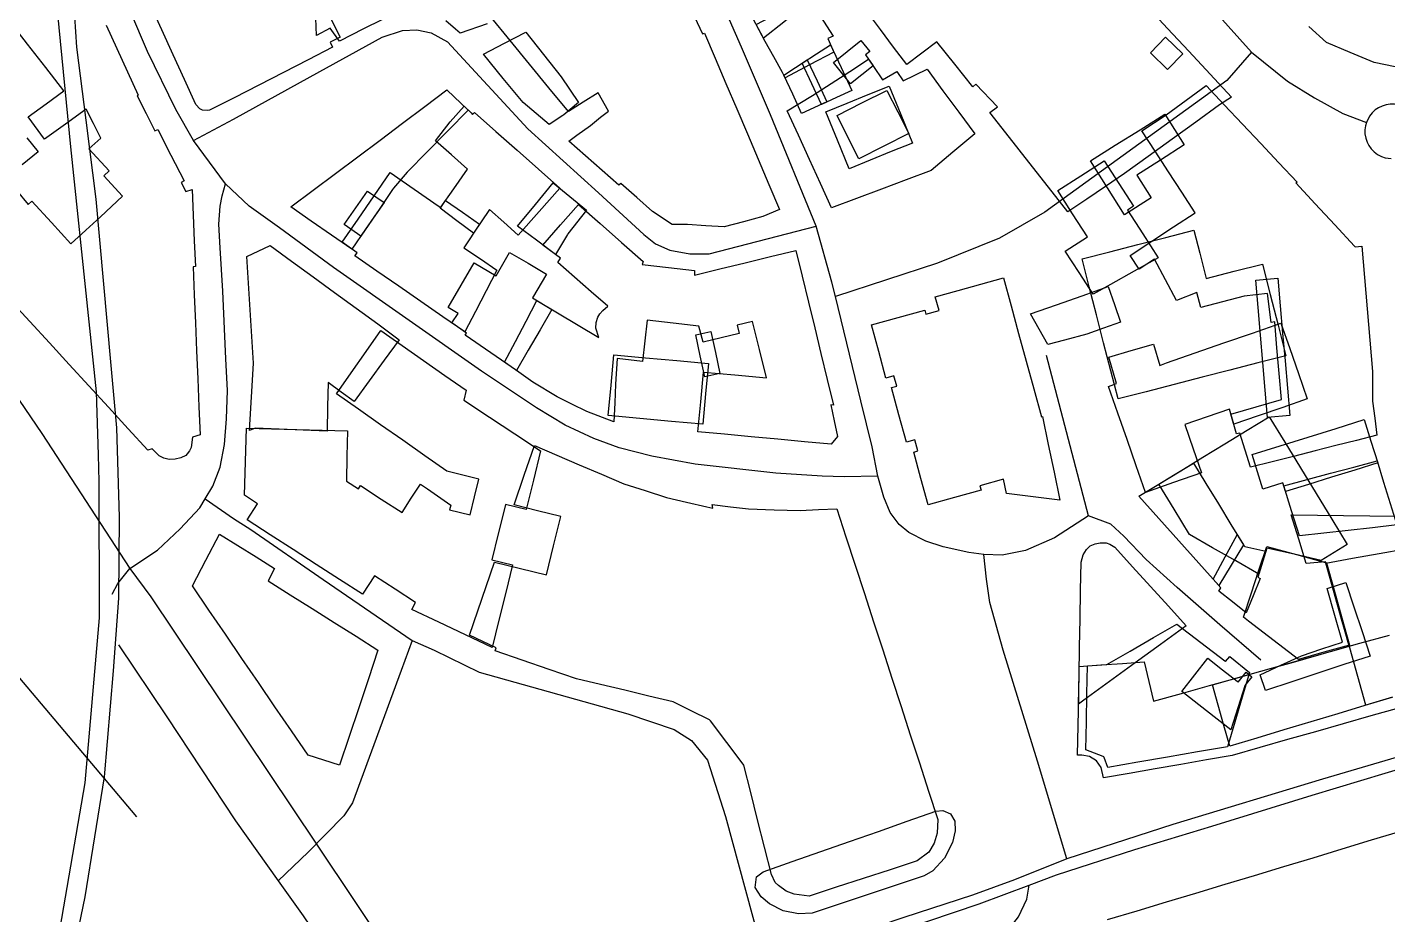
# Model space of a CAD drawing. Header units: metres. Extents: x 2534007 to 2539113, y 1151834 to 1154458.
# Drawn here: x 2537985.3 to 2538199.9, y 1152470.4 to 1152610.4 of the extents above; entities that cross this region are included whole.
import ezdxf

# ---------------------------------------------------------------- set-up
doc = ezdxf.new("R2010")
doc.units = ezdxf.units.M
for name, color, linetype in [('Buildings', 7, 'Continuous'), ('Rail', 7, 'Continuous'), ('Roads', 7, 'Continuous')]:
    doc.layers.add(name, color=color, linetype=linetype)

msp = doc.modelspace()

# ---------------------------------------------------------------- linework, layer by layer
at = {"layer": 'Buildings'}
for points in [[(2538111.046, 1152616.298), (2538107.835, 1152613.738), (2538104.625, 1152611.178), (2538101.414, 1152608.618), (2538100.212, 1152610.902), (2538099.009, 1152613.186), (2538102.161, 1152615.482), (2538105.312, 1152617.777), (2538108.464, 1152620.073), (2538111.046, 1152616.298)], [(2538108.678, 1152604.409), (2538104.814, 1152602.378), (2538104.411, 1152603.239), (2538103.052, 1152605.664), (2538101.693, 1152608.088), (2538100.263, 1152610.801), (2538104.342, 1152612.949), (2538108.421, 1152615.096), (2538110.409, 1152612.025), (2538112.396, 1152608.953), (2538111.538, 1152608.564), (2538112.525, 1152606.438), (2538108.678, 1152604.409)], [(2538069.774, 1152596.433), (2538067.596, 1152595.04), (2538065.56, 1152596.754), (2538063.523, 1152598.468), (2538060.383, 1152602.295), (2538057.243, 1152606.121), (2538060.594, 1152607.86), (2538063.945, 1152609.598), (2538066.721, 1152606.061), (2538069.496, 1152602.525), (2538072.218, 1152598.514), (2538069.928, 1152596.546), (2538069.774, 1152596.433)], [(2538118.71, 1152604.246), (2538115.149, 1152601.421), (2538112.454, 1152604.818), (2538114.62, 1152606.537), (2538116.786, 1152608.256), (2538118.175, 1152606.505), (2538117.523, 1152605.99), (2538118.71, 1152604.246)], [(2538167.524, 1152606.138), (2538165.156, 1152603.685), (2538162.428, 1152606.318), (2538164.795, 1152608.771), (2538167.524, 1152606.138)], [(2538115.329, 1152600.398), (2538112.943, 1152599.291), (2538110.558, 1152598.183), (2538109.044, 1152601.444), (2538107.53, 1152604.705), (2538109.762, 1152606.145), (2538111.993, 1152607.585), (2538113.661, 1152603.991), (2538115.329, 1152600.398)], [(2538111.396, 1152598.571), (2538107.434, 1152596.733), (2538106.021, 1152599.777), (2538104.608, 1152602.82), (2538108.314, 1152605.211), (2538109.855, 1152601.891), (2538111.396, 1152598.571)], [(2538119.994, 1152602.368), (2538120.208, 1152602.045), (2538122.444, 1152603.373), (2538123.426, 1152601.909), (2538127.204, 1152603.766), (2538129.709, 1152600.354), (2538132.215, 1152596.941), (2538134.72, 1152593.529), (2538131.296, 1152590.656), (2538127.873, 1152587.783), (2538123.941, 1152586.302), (2538120.009, 1152584.821), (2538116.077, 1152583.34), (2538112.145, 1152581.859), (2538110.401, 1152585.692), (2538108.658, 1152589.525), (2538106.914, 1152593.358), (2538105.17, 1152597.191), (2538109.144, 1152599.611), (2538112.082, 1152601.491), (2538115.02, 1152603.371), (2538117.983, 1152605.318), (2538119.994, 1152602.368)], [(2538042.914, 1152584.769), (2538040.779, 1152581.634), (2538038.645, 1152578.5), (2538036.51, 1152575.365), (2538033.303, 1152577.581), (2538030.096, 1152579.798), (2538026.889, 1152582.014), (2538030.404, 1152584.653), (2538033.919, 1152587.291), (2538037.434, 1152589.93), (2538040.95, 1152592.568), (2538044.465, 1152595.207), (2538047.98, 1152597.845), (2538051.495, 1152600.484), (2538054.823, 1152597.304), (2538051.616, 1152594.031), (2538048.41, 1152590.757), (2538045.203, 1152587.484), (2538043.061, 1152584.969), (2538042.914, 1152584.769)], [(2538124.898, 1152592.086), (2538121.571, 1152590.735), (2538118.245, 1152589.385), (2538114.918, 1152588.034), (2538113.091, 1152592.534), (2538111.263, 1152597.034), (2538114.59, 1152598.385), (2538117.916, 1152599.737), (2538121.243, 1152601.088), (2538123.071, 1152596.587), (2538124.898, 1152592.086)], [(2538124.316, 1152593.59), (2538120.387, 1152591.605), (2538116.458, 1152589.62), (2538114.737, 1152593.027), (2538113.016, 1152596.433), (2538116.946, 1152598.418), (2538120.875, 1152600.403), (2538122.596, 1152596.997), (2538124.316, 1152593.59)], [(2538194.598, 1152575.851), (2538194.714, 1152575.72), (2538195.759, 1152575.846), (2538196.181, 1152570.904), (2538196.603, 1152565.962), (2538197.024, 1152561.02), (2538197.446, 1152556.078), (2538197.453, 1152551.395), (2538197.807, 1152548.718), (2538198.16, 1152546.041), (2538194.915, 1152545.206), (2538191.671, 1152544.37), (2538188.426, 1152543.535), (2538185.024, 1152542.675), (2538181.622, 1152541.815), (2538178.22, 1152540.955), (2538177.379, 1152543.66), (2538176.538, 1152546.366), (2538176.029, 1152546.221), (2538175.131, 1152549.349), (2538179.108, 1152550.49), (2538183.085, 1152551.63), (2538182.735, 1152555.725), (2538182.385, 1152559.82), (2538182.035, 1152563.915), (2538181.479, 1152563.769), (2538180.915, 1152568.371), (2538177.22, 1152567.923), (2538173.796, 1152567.043), (2538170.373, 1152566.163), (2538169.766, 1152568.518), (2538166.526, 1152567.259), (2538164.802, 1152570.533), (2538163.078, 1152573.806), (2538160.646, 1152572.221), (2538159.234, 1152574.381), (2538162.662, 1152576.623), (2538166.091, 1152578.864), (2538169.519, 1152581.106), (2538167.406, 1152584.337), (2538165.294, 1152587.568), (2538163.181, 1152590.8), (2538161.068, 1152594.031), (2538164.903, 1152596.539), (2538168.059, 1152598.85), (2538171.215, 1152601.161), (2538174.088, 1152598.118), (2538176.96, 1152595.074), (2538179.833, 1152592.031), (2538182.705, 1152588.987), (2538185.578, 1152585.944), (2538185.364, 1152585.843), (2538188.442, 1152582.512), (2538191.52, 1152579.182), (2538194.598, 1152575.851)], [(2538055.298, 1152596.863), (2538055.545, 1152596.613), (2538055.849, 1152596.925), (2538059.212, 1152593.94), (2538062.575, 1152590.955), (2538065.938, 1152587.969), (2538069.301, 1152584.984), (2538066.022, 1152581.288), (2538062.743, 1152577.591), (2538060.464, 1152579.615), (2538058.185, 1152581.639), (2538055.678, 1152577.855), (2538053.055, 1152579.832), (2538050.431, 1152581.808), (2538052.589, 1152584.891), (2538054.746, 1152587.974), (2538052.228, 1152590.214), (2538049.71, 1152592.453), (2538052.003, 1152595.448), (2538054.188, 1152597.911), (2538055.298, 1152596.863)], [(2538162.559, 1152583.454), (2538158.343, 1152580.789), (2538156.557, 1152583.615), (2538154.772, 1152586.442), (2538152.986, 1152589.268), (2538156.89, 1152591.735), (2538160.794, 1152594.201), (2538164.698, 1152596.668), (2538166.24, 1152594.227), (2538167.781, 1152591.786), (2538164.034, 1152589.418), (2538160.286, 1152587.05), (2538162.559, 1152583.454)], [(2538156.13, 1152569.798), (2538153.391, 1152568.266), (2538151.203, 1152571.666), (2538149.014, 1152575.066), (2538152.499, 1152577.31), (2538150.157, 1152580.95), (2538147.814, 1152584.589), (2538151.472, 1152586.944), (2538155.129, 1152589.299), (2538157.441, 1152585.708), (2538159.753, 1152582.116), (2538158.828, 1152581.521), (2538161.245, 1152577.767), (2538163.661, 1152574.013), (2538159.895, 1152571.906), (2538156.13, 1152569.798)], [(2538050.115, 1152582.205), (2538050.515, 1152581.928), (2538051.283, 1152583.025), (2538053.965, 1152581.171), (2538056.648, 1152579.318), (2538054.178, 1152575.591), (2538056.759, 1152573.808), (2538059.339, 1152572.025), (2538057.671, 1152568.785), (2538056.002, 1152565.546), (2538054.334, 1152562.306), (2538050.865, 1152564.703), (2538047.396, 1152567.1), (2538043.927, 1152569.497), (2538040.458, 1152571.894), (2538036.989, 1152574.291), (2538037.333, 1152574.796), (2538034.954, 1152576.441), (2538037.486, 1152580.105), (2538040.018, 1152583.769), (2538042.55, 1152587.433), (2538046.333, 1152584.819), (2538050.115, 1152582.205)], [(2538041.566, 1152582.734), (2538039.733, 1152580.082), (2538037.9, 1152577.43), (2538035.301, 1152579.226), (2538037.134, 1152581.878), (2538038.968, 1152584.53), (2538041.566, 1152582.734)], [(2538070.506, 1152577.683), (2538068.599, 1152574.538), (2538065.611, 1152576.755), (2538062.623, 1152578.971), (2538065.434, 1152582.398), (2538068.245, 1152585.824), (2538070.875, 1152583.667), (2538073.505, 1152581.509), (2538070.571, 1152577.789), (2538070.506, 1152577.683)], [(2538090.55, 1152571.826), (2538090.529, 1152571.254), (2538094.523, 1152572.231), (2538098.517, 1152573.207), (2538102.51, 1152574.184), (2538106.504, 1152575.16), (2538107.498, 1152571.09), (2538108.492, 1152567.02), (2538109.487, 1152562.95), (2538110.481, 1152558.88), (2538111.475, 1152554.81), (2538112.469, 1152550.74), (2538112.043, 1152550.784), (2538112.577, 1152548.293), (2538113.11, 1152545.801), (2538112.071, 1152544.583), (2538107.87, 1152544.976), (2538103.669, 1152545.37), (2538099.467, 1152545.763), (2538095.266, 1152546.157), (2538091.065, 1152546.55), (2538091.507, 1152551.268), (2538091.949, 1152555.986), (2538096.912, 1152555.521), (2538101.875, 1152555.055), (2538100.787, 1152559.509), (2538099.698, 1152563.963), (2538097.238, 1152563.36), (2538097.555, 1152562.065), (2538094.718, 1152561.372), (2538091.88, 1152560.678), (2538091.226, 1152563.199), (2538087.145, 1152563.675), (2538083.064, 1152564.151), (2538082.707, 1152560.906), (2538082.35, 1152557.661), (2538078.329, 1152558.104), (2538078.099, 1152554.069), (2538077.954, 1152551.103), (2538077.808, 1152548.136), (2538073.553, 1152549.755), (2538071.212, 1152550.91), (2538068.87, 1152552.066), (2538065.061, 1152554.369), (2538062.826, 1152555.945), (2538060.591, 1152557.521), (2538062.281, 1152560.772), (2538063.971, 1152564.022), (2538065.661, 1152567.273), (2538068.917, 1152565.318), (2538072.172, 1152563.364), (2538075.428, 1152561.409), (2538074.963, 1152562.92), (2538075.016, 1152563.81), (2538075.265, 1152564.648), (2538075.585, 1152565.163), (2538076.091, 1152565.67), (2538076.886, 1152566.346), (2538074.259, 1152568.655), (2538071.631, 1152570.965), (2538069.004, 1152573.274), (2538069.406, 1152573.939), (2538066.615, 1152576.009), (2538069.423, 1152579.204), (2538072.23, 1152582.398), (2538075.631, 1152579.405), (2538079.032, 1152576.412), (2538082.433, 1152573.419), (2538082.289, 1152572.96), (2538086.42, 1152572.47), (2538090.551, 1152571.98), (2538090.55, 1152571.826)], [(2538171.134, 1152571.146), (2538171.234, 1152570.739), (2538175.663, 1152571.877), (2538180.091, 1152573.016), (2538181.331, 1152568.194), (2538182.571, 1152563.373), (2538183.811, 1152558.551), (2538179.398, 1152557.416), (2538174.985, 1152556.281), (2538170.572, 1152555.146), (2538166.159, 1152554.011), (2538161.746, 1152552.876), (2538157.333, 1152551.741), (2538156.198, 1152556.155), (2538155.062, 1152560.57), (2538153.927, 1152564.984), (2538152.791, 1152569.399), (2538151.656, 1152573.813), (2538156.061, 1152574.946), (2538160.467, 1152576.079), (2538164.873, 1152577.212), (2538169.278, 1152578.345), (2538170.206, 1152574.746), (2538171.134, 1152571.146)], [(2538043.968, 1152561.081), (2538041.596, 1152557.832), (2538039.223, 1152554.583), (2538036.851, 1152551.334), (2538034.809, 1152552.825), (2538032.766, 1152554.316), (2538032.678, 1152550.485), (2538032.589, 1152546.654), (2538028.816, 1152546.808), (2538025.043, 1152546.962), (2538021.27, 1152547.116), (2538020.378, 1152546.758), (2538020.576, 1152550.293), (2538020.775, 1152553.828), (2538020.973, 1152557.363), (2538020.716, 1152561.57), (2538020.459, 1152565.777), (2538020.202, 1152569.984), (2538019.945, 1152574.191), (2538023.589, 1152575.961), (2538026.986, 1152573.481), (2538030.382, 1152571.001), (2538033.779, 1152568.521), (2538037.175, 1152566.041), (2538040.572, 1152563.561), (2538043.968, 1152561.081)], [(2538067.19, 1152571.44), (2538065.006, 1152567.666), (2538068.028, 1152565.853), (2538066.172, 1152562.647), (2538064.317, 1152559.44), (2538062.461, 1152556.234), (2538058.405, 1152559.02), (2538054.349, 1152561.805), (2538054.58, 1152562.136), (2538052.258, 1152563.739), (2538053.284, 1152565.238), (2538051.695, 1152566.158), (2538053.735, 1152569.684), (2538055.775, 1152573.21), (2538059.243, 1152571.128), (2538061.371, 1152574.808), (2538064.281, 1152573.124), (2538067.19, 1152571.44)], [(2538139.255, 1152570.813), (2538140.456, 1152566.438), (2538141.657, 1152562.063), (2538142.858, 1152557.689), (2538144.059, 1152553.314), (2538145.26, 1152548.939), (2538145.39, 1152548.975), (2538146.315, 1152544.575), (2538147.241, 1152540.175), (2538148.166, 1152535.775), (2538143.941, 1152536.298), (2538139.716, 1152536.821), (2538139.248, 1152539.07), (2538135.528, 1152538.05), (2538135.724, 1152537.339), (2538131.557, 1152536.195), (2538127.391, 1152535.051), (2538126.252, 1152539.202), (2538125.113, 1152543.353), (2538125.765, 1152543.531), (2538125.281, 1152545.291), (2538123.943, 1152544.924), (2538122.764, 1152549.221), (2538121.585, 1152553.518), (2538122.433, 1152553.75), (2538121.988, 1152555.369), (2538120.734, 1152555.026), (2538119.579, 1152559.234), (2538118.424, 1152563.441), (2538122.632, 1152564.596), (2538126.839, 1152565.751), (2538127.011, 1152565.123), (2538129.105, 1152565.698), (2538128.51, 1152567.864), (2538132.092, 1152568.847), (2538135.673, 1152569.83), (2538139.255, 1152570.813)], [(2538148.888, 1152561.024), (2538146.238, 1152560.301), (2538144.891, 1152562.728), (2538143.543, 1152565.155), (2538147.619, 1152566.587), (2538151.695, 1152568.018), (2538155.771, 1152569.45), (2538156.754, 1152566.655), (2538157.736, 1152563.859), (2538155.061, 1152562.919), (2538152.385, 1152561.979), (2538148.888, 1152561.024)], [(2538184.401, 1152549.11), (2538180.914, 1152548.813), (2538180.544, 1152553.144), (2538180.174, 1152557.476), (2538179.805, 1152561.807), (2538179.435, 1152566.139), (2538179.065, 1152570.47), (2538182.553, 1152570.768), (2538182.923, 1152566.436), (2538183.292, 1152562.105), (2538183.662, 1152557.773), (2538184.031, 1152553.442), (2538184.401, 1152549.11)], [(2538183.019, 1152563.696), (2538184.401, 1152559.712), (2538185.782, 1152555.729), (2538187.164, 1152551.745), (2538183.308, 1152550.408), (2538179.451, 1152549.071), (2538175.595, 1152547.734), (2538174.906, 1152550.133), (2538171.377, 1152548.909), (2538167.848, 1152547.684), (2538169.176, 1152543.886), (2538170.504, 1152540.088), (2538166.088, 1152538.544), (2538161.671, 1152536.999), (2538160.213, 1152541.169), (2538158.755, 1152545.339), (2538157.296, 1152549.509), (2538155.838, 1152553.679), (2538157.1, 1152554.199), (2538155.895, 1152558.344), (2538159.42, 1152559.369), (2538162.944, 1152560.394), (2538163.928, 1152557.009), (2538164.98, 1152557.441), (2538169.49, 1152559.005), (2538174, 1152560.568), (2538178.509, 1152562.132), (2538183.019, 1152563.696)], [(2538066.261, 1152543.553), (2538065.127, 1152538.919), (2538063.993, 1152534.284), (2538060.713, 1152535.088), (2538060.595, 1152534.61), (2538059.584, 1152530.483), (2538058.573, 1152526.356), (2538061.829, 1152525.559), (2538060.764, 1152521.211), (2538059.7, 1152516.862), (2538058.635, 1152512.514), (2538054.416, 1152514.523), (2538050.197, 1152516.531), (2538045.978, 1152518.54), (2538046.556, 1152519.653), (2538043.305, 1152521.756), (2538040.054, 1152523.858), (2538038.156, 1152520.924), (2538034.521, 1152523.275), (2538030.886, 1152525.626), (2538027.251, 1152527.976), (2538023.616, 1152530.327), (2538019.981, 1152532.678), (2538021.616, 1152535.205), (2538019.555, 1152536.539), (2538019.655, 1152540.078), (2538019.754, 1152543.616), (2538019.854, 1152547.155), (2538023.84, 1152547.043), (2538027.827, 1152546.931), (2538031.813, 1152546.818), (2538035.799, 1152546.706), (2538035.725, 1152542.739), (2538035.651, 1152538.771), (2538037.524, 1152537.561), (2538037.855, 1152538.074), (2538041.137, 1152535.952), (2538044.418, 1152533.83), (2538045.866, 1152536.068), (2538047.313, 1152538.305), (2538048.449, 1152537.571), (2538052.081, 1152534.99), (2538051.906, 1152534.263), (2538055.145, 1152533.469), (2538055.835, 1152536.285), (2538056.525, 1152539.1), (2538054.012, 1152539.716), (2538051.499, 1152540.331), (2538048.011, 1152542.775), (2538044.524, 1152545.218), (2538041.036, 1152547.662), (2538037.549, 1152550.105), (2538034.061, 1152552.549), (2538036.394, 1152555.879), (2538038.726, 1152559.21), (2538041.059, 1152562.54), (2538044.429, 1152560.18), (2538047.799, 1152557.82), (2538051.168, 1152555.459), (2538054.538, 1152553.099), (2538054.14, 1152551.529), (2538058.18, 1152548.87), (2538062.221, 1152546.212), (2538066.261, 1152543.553)], [(2538094.553, 1152555.766), (2538092.155, 1152555.248), (2538091.44, 1152558.55), (2538090.725, 1152561.851), (2538093.121, 1152562.37), (2538093.837, 1152559.068), (2538094.553, 1152555.766)], [(2538092.726, 1152557.343), (2538092.292, 1152552.548), (2538091.858, 1152547.753), (2538086.886, 1152548.203), (2538081.915, 1152548.653), (2538076.943, 1152549.103), (2538077.377, 1152553.898), (2538077.81, 1152558.693), (2538082.782, 1152558.243), (2538087.754, 1152557.793), (2538092.726, 1152557.343)], [(2538193.486, 1152528.77), (2538189.381, 1152526.261), (2538185.087, 1152527.238), (2538180.793, 1152528.214), (2538179.543, 1152524.101), (2538175.892, 1152526.19), (2538172.242, 1152528.279), (2538168.591, 1152530.368), (2538166.168, 1152534.333), (2538163.745, 1152538.298), (2538167.228, 1152540.426), (2538170.711, 1152542.555), (2538174.195, 1152544.683), (2538177.678, 1152546.812), (2538181.161, 1152548.94), (2538183.626, 1152544.906), (2538186.091, 1152540.872), (2538188.556, 1152536.838), (2538191.021, 1152532.804), (2538193.486, 1152528.77)], [(2538198.278, 1152541.639), (2538194.649, 1152540.509), (2538191.02, 1152539.38), (2538187.39, 1152538.25), (2538183.761, 1152537.12), (2538183.333, 1152538.495), (2538180.163, 1152537.508), (2538179.313, 1152540.239), (2538178.463, 1152542.97), (2538182.885, 1152544.346), (2538187.307, 1152545.723), (2538191.728, 1152547.099), (2538196.15, 1152548.475), (2538197.214, 1152545.057), (2538198.278, 1152541.639)], [(2538092.469, 1152534.729), (2538093.4, 1152534.504), (2538093.325, 1152535.109), (2538096.188, 1152534.749), (2538099.051, 1152534.389), (2538103.12, 1152534.259), (2538107.188, 1152534.129), (2538110.083, 1152534.277), (2538112.978, 1152534.424), (2538114.426, 1152529.969), (2538115.875, 1152525.514), (2538117.323, 1152521.059), (2538118.772, 1152516.604), (2538120.22, 1152512.149), (2538121.669, 1152507.694), (2538123.117, 1152503.239), (2538124.566, 1152498.784), (2538126.014, 1152494.329), (2538127.463, 1152489.874), (2538128.911, 1152485.419), (2538128.825, 1152483.276), (2538128.335, 1152481.656), (2538127.488, 1152480.25), (2538125.675, 1152478.885), (2538121.409, 1152477.498), (2538117.143, 1152476.11), (2538112.877, 1152474.723), (2538108.611, 1152473.335), (2538106.249, 1152473.636), (2538104.964, 1152474.099), (2538103.795, 1152474.985), (2538103.281, 1152475.485), (2538102.664, 1152476.739), (2538101.573, 1152481.046), (2538100.483, 1152485.352), (2538099.392, 1152489.659), (2538098.301, 1152493.965), (2538098.213, 1152494.126), (2538095.626, 1152497.545), (2538093.039, 1152500.964), (2538092.881, 1152501.118), (2538090.023, 1152502.548), (2538087.164, 1152503.978), (2538083.351, 1152504.883), (2538079.538, 1152505.788), (2538075.724, 1152506.693), (2538071.911, 1152507.598), (2538067.634, 1152509.07), (2538063.357, 1152510.542), (2538059.08, 1152512.014), (2538059.253, 1152512.499), (2538055.031, 1152514.506), (2538056.345, 1152518.337), (2538057.659, 1152522.169), (2538058.973, 1152526), (2538063.08, 1152524.995), (2538067.186, 1152523.99), (2538068.318, 1152528.597), (2538069.45, 1152533.205), (2538065.759, 1152534.109), (2538062.068, 1152535.013), (2538063.682, 1152539.714), (2538065.296, 1152544.415), (2538068.818, 1152542.893), (2538072.34, 1152541.372), (2538075.862, 1152539.85), (2538079.384, 1152538.328), (2538082.745, 1152537.275), (2538086.105, 1152536.221), (2538089.287, 1152535.475), (2538092.469, 1152534.729)], [(2538177.094, 1152528.731), (2538175.149, 1152525.53), (2538173.204, 1152522.328), (2538170.061, 1152525.844), (2538166.917, 1152529.361), (2538163.774, 1152532.877), (2538160.63, 1152536.393), (2538163.49, 1152538.14), (2538166.349, 1152539.888), (2538169.209, 1152541.635), (2538171.18, 1152538.409), (2538173.152, 1152535.183), (2538175.123, 1152531.957), (2538177.094, 1152528.731)], [(2538193.625, 1152530.998), (2538189.782, 1152530.564), (2538185.938, 1152530.129), (2538184.708, 1152534.08), (2538183.478, 1152538.031), (2538187.151, 1152539.019), (2538190.825, 1152540.007), (2538194.498, 1152540.995), (2538198.171, 1152541.983), (2538199.22, 1152538.612), (2538200.27, 1152535.24), (2538201.319, 1152531.869), (2538197.472, 1152531.434), (2538193.625, 1152530.998)], [(2538040.613, 1152512.113), (2538039.098, 1152507.58), (2538037.584, 1152503.047), (2538036.069, 1152498.514), (2538034.554, 1152493.981), (2538032.07, 1152494.773), (2538029.585, 1152495.565), (2538026.979, 1152499.378), (2538024.373, 1152503.19), (2538021.767, 1152507.003), (2538019.162, 1152510.816), (2538016.556, 1152514.629), (2538013.95, 1152518.441), (2538011.344, 1152522.254), (2538013.479, 1152526.337), (2538015.613, 1152530.419), (2538018.512, 1152528.615), (2538021.41, 1152526.812), (2538024.309, 1152525.008), (2538023.298, 1152523.054), (2538026.761, 1152520.866), (2538030.224, 1152518.678), (2538033.687, 1152516.489), (2538037.15, 1152514.301), (2538040.613, 1152512.113)], [(2538151.948, 1152504.233), (2538151.105, 1152503.621), (2538151.186, 1152508.1), (2538151.266, 1152512.579), (2538151.347, 1152517.058), (2538151.427, 1152521.537), (2538151.508, 1152526.016), (2538151.806, 1152527.14), (2538152.365, 1152528.015), (2538152.95, 1152528.585), (2538153.746, 1152528.895), (2538154.518, 1152529.048), (2538155.45, 1152529.033), (2538156.044, 1152528.86), (2538156.809, 1152528.355), (2538159.628, 1152525.259), (2538162.447, 1152522.162), (2538165.265, 1152519.066), (2538168.084, 1152515.969), (2538164.05, 1152513.035), (2538160.016, 1152510.101), (2538155.982, 1152507.167), (2538151.948, 1152504.233)], [(2538179.739, 1152523.411), (2538178.629, 1152520.705), (2538177.519, 1152517.999), (2538175.372, 1152519.723), (2538173.224, 1152521.446), (2538173.561, 1152521.928), (2538172.315, 1152523.321), (2538174.222, 1152526.815), (2538176.129, 1152530.309), (2538177.174, 1152528.601), (2538177.253, 1152528.521), (2538177.321, 1152528.491), (2538180.648, 1152527.735), (2538179.393, 1152523.609), (2538179.739, 1152523.411)], [(2538193.809, 1152512.922), (2538189.794, 1152511.785), (2538185.779, 1152510.647), (2538184.204, 1152511.854), (2538181.054, 1152514.269), (2538177.904, 1152516.684), (2538177.103, 1152517.298), (2538178.325, 1152521.025), (2538179.548, 1152524.752), (2538180.77, 1152528.479), (2538185.478, 1152527.182), (2538190.186, 1152525.886), (2538191.394, 1152521.565), (2538192.601, 1152517.243), (2538193.809, 1152512.922)], [(2538197.089, 1152511.198), (2538192.965, 1152509.834), (2538188.842, 1152508.471), (2538184.718, 1152507.107), (2538180.594, 1152505.743), (2538179.768, 1152508.244), (2538183.008, 1152509.741), (2538186.248, 1152511.239), (2538189.485, 1152512.31), (2538192.721, 1152513.38), (2538191.518, 1152517.607), (2538190.314, 1152521.834), (2538193.25, 1152522.805), (2538194.53, 1152518.936), (2538195.809, 1152515.067), (2538197.089, 1152511.198)], [(2538174.146, 1152510.431), (2538174.263, 1152510.336), (2538174.981, 1152511.098), (2538178.036, 1152508.574), (2538176.881, 1152504.682), (2538175.725, 1152500.79), (2538174.57, 1152496.898), (2538169.857, 1152496.081), (2538165.143, 1152495.264), (2538160.43, 1152494.447), (2538155.716, 1152493.63), (2538155.144, 1152495.215), (2538155.071, 1152495.32), (2538154.998, 1152495.363), (2538152.256, 1152496.384), (2538152.335, 1152500.806), (2538152.415, 1152505.227), (2538152.494, 1152509.649), (2538155.584, 1152509.869), (2538159.255, 1152511.982), (2538162.925, 1152514.096), (2538166.596, 1152516.209), (2538170.371, 1152513.32), (2538174.146, 1152510.431)], [(2538176.093, 1152507.214), (2538176.29, 1152507.059), (2538177.539, 1152508.648), (2538178.44, 1152507.939), (2538177.346, 1152506.546), (2538177.305, 1152506.471), (2538176.217, 1152503.003), (2538175.129, 1152499.534), (2538171.257, 1152502.577), (2538167.385, 1152505.619), (2538169.435, 1152508.227), (2538171.485, 1152510.835), (2538173.789, 1152509.025), (2538176.093, 1152507.214)], [(2538100.1, 1152474.684), (2538100.331, 1152476.35), (2538101.381, 1152477.186), (2538105.92, 1152478.776), (2538110.459, 1152480.366), (2538114.998, 1152481.956), (2538119.537, 1152483.545), (2538124.076, 1152485.135), (2538128.615, 1152486.725), (2538129.724, 1152486.848), (2538130.89, 1152486.316), (2538131.591, 1152485.129), (2538131.651, 1152483.643), (2538131.245, 1152481.798), (2538129.964, 1152479.296), (2538128.099, 1152477.328), (2538126.758, 1152476.55), (2538122.341, 1152475.08), (2538117.923, 1152473.609), (2538113.506, 1152472.139), (2538109.088, 1152470.668), (2538106.929, 1152470.543), (2538104.538, 1152471.011), (2538102.378, 1152472.134), (2538101.035, 1152473.2), (2538100.1, 1152474.684)]]:
    msp.add_lwpolyline(points, close=True, dxfattribs=at)
for points in [[(2538032.436, 1152613.163), (2538034.668, 1152608.803), (2538033.059, 1152607.979), (2538033.463, 1152607.196), (2538029.582, 1152605.21), (2538025.701, 1152603.223), (2538021.821, 1152601.237), (2538017.94, 1152599.25), (2538014.059, 1152597.264), (2538013.663, 1152597.209), (2538012.958, 1152597.259), (2538012.516, 1152597.488), (2538011.876, 1152598.183), (2538010.095, 1152602.099), (2538008.314, 1152606.015), (2538006.533, 1152609.931), (2538004.751, 1152613.846)], [(2538041.199, 1152611.509), (2538038.33, 1152610.115), (2538034.553, 1152608.181), (2538033.099, 1152610.189), (2538030.939, 1152609.074), (2538030.739, 1152613.129)], [(2538089.695, 1152613.799), (2538091.818, 1152609.304), (2538092.131, 1152609.441), (2538093.816, 1152605.462), (2538095.5, 1152601.483), (2538097.185, 1152597.504), (2538098.869, 1152593.525), (2538100.554, 1152589.546), (2538102.238, 1152585.567), (2538103.923, 1152581.588), (2538101.315, 1152580.485), (2538098.257, 1152579.679), (2538095.198, 1152578.873), (2538092.307, 1152579.054), (2538089.415, 1152579.234), (2538087.006, 1152579.23), (2538083.894, 1152581.3), (2538083.925, 1152581.32), (2538081.432, 1152583.512), (2538078.939, 1152585.704), (2538078.574, 1152585.426), (2538075.953, 1152587.741), (2538073.331, 1152590.056), (2538070.71, 1152592.371), (2538071.96, 1152593.318), (2538074.14, 1152594.856), (2538075.711, 1152596.164), (2538076.961, 1152597.111), (2538075.316, 1152600.025), (2538072.978, 1152598.543), (2538070.639, 1152597.061), (2538067.572, 1152600.803), (2538064.505, 1152604.545), (2538061.437, 1152608.287), (2538058.37, 1152612.029)], [(2538161.77, 1152613.777), (2538165.128, 1152610.169), (2538168.487, 1152606.56), (2538171.845, 1152602.952), (2538175.204, 1152599.344), (2538173.325, 1152598.094), (2538169.582, 1152595.392), (2538165.84, 1152592.689), (2538162.097, 1152589.987), (2538158.354, 1152587.284), (2538155.378, 1152585.263), (2538152.401, 1152583.242), (2538149.425, 1152581.221), (2538146.349, 1152585.142), (2538143.273, 1152589.063), (2538140.197, 1152592.983), (2538137.121, 1152596.904), (2538138.313, 1152597.829), (2538134.928, 1152601.395), (2538134.43, 1152600.963), (2538131.594, 1152604.511), (2538128.758, 1152608.059), (2538126.379, 1152606.271), (2538123.999, 1152604.483), (2538121.931, 1152607.235), (2538119.862, 1152609.986), (2538117.794, 1152612.738)], [(2537983.732, 1152584.504), (2537985.461, 1152582.384), (2537986.05, 1152582.924), (2537989.123, 1152579.574), (2537992.196, 1152576.223), (2537994.519, 1152578.353), (2537996.841, 1152580.483), (2538000.315, 1152583.728), (2537997.38, 1152586.928), (2537998.216, 1152587.695), (2537995.034, 1152591.165), (2537996.894, 1152592.871), (2537995.74, 1152595.161), (2537994.585, 1152597.451), (2537991.308, 1152595.075), (2537988.031, 1152592.699), (2537985.458, 1152596.249), (2537988.272, 1152598.29), (2537991.085, 1152600.33), (2537988.225, 1152604.013), (2537985.366, 1152607.696), (2537982.506, 1152611.379)], [(2537997.738, 1152610.685), (2537999.421, 1152607.003), (2538001.105, 1152603.32), (2538002.789, 1152599.638), (2538002.659, 1152599.519), (2538004.054, 1152596.777), (2538005.448, 1152594.035), (2538005.885, 1152594.256), (2538007.956, 1152590.184), (2538010.026, 1152586.111), (2538009.588, 1152585.888), (2538010.315, 1152584.458), (2538011.311, 1152584.779), (2538011.48, 1152580.719), (2538011.65, 1152576.659), (2538011.819, 1152572.599), (2538011.448, 1152572.59), (2538011.633, 1152568.169), (2538011.817, 1152563.747), (2538012.002, 1152559.326), (2538012.187, 1152554.904), (2538012.371, 1152550.483), (2538012.556, 1152546.061), (2538011.374, 1152545.719), (2538011.169, 1152544.054), (2538010.898, 1152543.541), (2538010.545, 1152543.056), (2538010.293, 1152542.835), (2538009.533, 1152542.468), (2538008.604, 1152542.219), (2538007.706, 1152542.175), (2538006.841, 1152542.409), (2538006.11, 1152542.778), (2538004.994, 1152543.869), (2538004.3, 1152543.668), (2538001.201, 1152547.047), (2537998.101, 1152550.426), (2537995.002, 1152553.805), (2537991.903, 1152557.184), (2537988.803, 1152560.562), (2537985.704, 1152563.941), (2537982.605, 1152567.32)], [(2538057.811, 1152610.919), (2538053.571, 1152609.428), (2538052.863, 1152610.055), (2538051.314, 1152611.346)], [(2538201.051, 1152604.118), (2538197.703, 1152604.805), (2538193.949, 1152606.379), (2538190.194, 1152607.953), (2538187.417, 1152610.465)], [(2537985.219, 1152592.902), (2537987.009, 1152590.705), (2537984.506, 1152588.664)], [(2538200.614, 1152504.689), (2538196.406, 1152503.428), (2538195.135, 1152507.954), (2538193.864, 1152512.479), (2538192.592, 1152517.005), (2538191.321, 1152521.53), (2538190.05, 1152526.056), (2538187.025, 1152525.789), (2538185.834, 1152529.619), (2538184.643, 1152533.449), (2538188.771, 1152533.397), (2538192.899, 1152533.345), (2538197.026, 1152533.293), (2538201.154, 1152533.241)], [(2538201.539, 1152502.996), (2538197.175, 1152501.748), (2538192.81, 1152500.501), (2538188.445, 1152499.253), (2538184.08, 1152498.006), (2538179.716, 1152496.758), (2538175.351, 1152495.511), (2538171.289, 1152494.805), (2538167.226, 1152494.099), (2538163.164, 1152493.392), (2538159.101, 1152492.686), (2538155.039, 1152491.98), (2538154.645, 1152493.633), (2538153.92, 1152494.69), (2538152.809, 1152495.329), (2538151.615, 1152495.564), (2538150.961, 1152495.566), (2538151.045, 1152500.231), (2538151.129, 1152504.895), (2538151.213, 1152509.56), (2538154.62, 1152509.797), (2538158.026, 1152510.033), (2538161.433, 1152510.27), (2538162.189, 1152507.167), (2538162.944, 1152504.063), (2538167.351, 1152505.301), (2538171.758, 1152506.539), (2538176.165, 1152507.777), (2538180.573, 1152509.014), (2538184.98, 1152510.252), (2538189.387, 1152511.49), (2538193.794, 1152512.728), (2538192.565, 1152517.104), (2538191.337, 1152521.479), (2538190.108, 1152525.855), (2538194.3, 1152526.602), (2538198.492, 1152527.348), (2538202.684, 1152528.095)], [(2538200.495, 1152504.649), (2538196.235, 1152503.373), (2538191.976, 1152502.096), (2538187.716, 1152500.82), (2538183.457, 1152499.543), (2538179.197, 1152498.267), (2538174.938, 1152496.99), (2538174.032, 1152500.216), (2538173.125, 1152503.443), (2538172.219, 1152506.669), (2538176.869, 1152507.975), (2538181.519, 1152509.281), (2538186.169, 1152510.587), (2538190.82, 1152511.892), (2538195.47, 1152513.198), (2538200.12, 1152514.504)], [(2538155.685, 1152469.628), (2538160.371, 1152471.015), (2538164.989, 1152472.411), (2538169.606, 1152473.807), (2538174.224, 1152475.203), (2538178.841, 1152476.599), (2538183.459, 1152477.995), (2538188.077, 1152479.391), (2538192.694, 1152480.788), (2538197.312, 1152482.184), (2538201.93, 1152483.58)]]:
    msp.add_lwpolyline(points, dxfattribs=at)
at = {"layer": 'Rail'}
for points in [[(2537944.1, 1152253.907), (2537962.853, 1152342.254), (2537970.375, 1152377.542), (2537980.918, 1152426.814), (2537989.636, 1152463.384), (2537994.439, 1152491.221), (2537996.688, 1152517.238), (2537996.647, 1152538.721), (2537996.516, 1152542.905), (2537996.205, 1152552.866), (2537992.155, 1152591.49), (2537989.664, 1152617.344), (2537988.875, 1152639.849), (2537988.688, 1152647.788), (2537989.351, 1152657.214), (2537993.713, 1152674.345), (2537996.261, 1152680.476), (2538001.54, 1152689.45), (2538012.093, 1152702.999)], [(2537990.68, 1152455.184), (2537994.422, 1152473.212), (2537997.494, 1152492.157), (2537998.908, 1152508.851), (2537999.749, 1152520.306), (2537999.864, 1152533.104), (2537999.421, 1152547.198), (2537998.899, 1152552.984), (2537998.535, 1152557.008), (2537996.164, 1152583.256), (2537994.594, 1152595.694), (2537993.14, 1152607.219), (2537992.313, 1152619.348), (2537991.744, 1152627.691), (2537991.744, 1152646.535), (2537992.653, 1152657.248), (2537994.611, 1152665.436), (2537997.618, 1152675.028), (2537999.133, 1152678.885), (2538001.941, 1152684.366), (2538005.938, 1152690.228), (2538009.529, 1152694.955), (2538014.065, 1152700.216)], [(2538002.603, 1152485.844), (2537967.362, 1152527.53), (2537959.305, 1152536.217), (2537952.65, 1152543.293), (2537943.822, 1152551), (2537935.695, 1152557.586), (2537925.116, 1152564.662), (2537915.097, 1152570.547), (2537904.448, 1152575.941), (2537893.098, 1152580.916), (2537877.335, 1152587.852), (2537863.592, 1152593.676), (2537848.778, 1152599.326), (2537813.229, 1152612.093)]]:
    msp.add_lwpolyline(points, dxfattribs=at)
at = {"layer": 'Roads'}
for points in [[(2538011.515, 1152592.491), (2538008.749, 1152597.361), (2538004.251, 1152606.556), (2537998.826, 1152619.256), (2537995.85, 1152628.186), (2537993.27, 1152636.918), (2537988.93, 1152662.818)], [(2538109.695, 1152579.003), (2538102.544, 1152596.521), (2538097.94, 1152607.238), (2538092.623, 1152619.381), (2538090.876, 1152623.35), (2538090.32, 1152626.288), (2538090.003, 1152628.828), (2538090.083, 1152631.446), (2538090.479, 1152634.463), (2538091.67, 1152638.114), (2538094.051, 1152642.718), (2538099.449, 1152650.735), (2538103.413, 1152656.974)], [(2537923.936, 1152623.516), (2537928.533, 1152619.464), (2537939.203, 1152608.573), (2537946.869, 1152599.461), (2537961.129, 1152583.163), (2537969.649, 1152571.309), (2537977.799, 1152560.568), (2537987.614, 1152546.306), (2538001.496, 1152525.013)], [(2538171.029, 1152614.634), (2538178.371, 1152606.431)], [(2538011.515, 1152592.491), (2538017.814, 1152595.864), (2538029.904, 1152602.545), (2538041.294, 1152608.781), (2538044.475, 1152609.863), (2538046.766, 1152609.926), (2538048.993, 1152609.481), (2538051.601, 1152608.081)], [(2538051.601, 1152608.081), (2538064.264, 1152594.336), (2538075.399, 1152584.22), (2538082.525, 1152577.666), (2538084.371, 1152576.203), (2538086.661, 1152575.184), (2538089.779, 1152574.611), (2538092.834, 1152574.611), (2538109.695, 1152579.003)], [(2538178.371, 1152606.431), (2538174.468, 1152601.944), (2538145.771, 1152581.179)], [(2538178.371, 1152606.431), (2538184.06, 1152601.868), (2538188.293, 1152599.221), (2538192.791, 1152596.774), (2538196.529, 1152595.354)], [(2538203.696, 1152596.809), (2538203.245, 1152597.27), (2538202.754, 1152597.614), (2538202.126, 1152597.924), (2538201.555, 1152598.105), (2538200.915, 1152598.21), (2538200.243, 1152598.215), (2538199.601, 1152598.121), (2538198.98, 1152597.931), (2538198.395, 1152597.649), (2538197.898, 1152597.314), (2538197.384, 1152596.839), (2538196.983, 1152596.329), (2538196.529, 1152595.354)], [(2538196.529, 1152595.354), (2538196.344, 1152594.819), (2538196.258, 1152594.175), (2538196.27, 1152593.526), (2538196.393, 1152592.838), (2538196.606, 1152592.224), (2538196.883, 1152591.693), (2538197.263, 1152591.165), (2538197.718, 1152590.703), (2538198.236, 1152590.313), (2538198.855, 1152589.986), (2538199.47, 1152589.776), (2538200.401, 1152589.636)], [(2538016.55, 1152585.636), (2538011.515, 1152592.491)], [(2538013.344, 1152535.965), (2538014.56, 1152537.978), (2538015.75, 1152540.994), (2538016.385, 1152544.565), (2538016.703, 1152548.614), (2538016.861, 1152553.059), (2538016.624, 1152558.059), (2538016.128, 1152568.724), (2538015.724, 1152575.563), (2538015.533, 1152579.315), (2538015.724, 1152582.113), (2538016.041, 1152583.766), (2538016.55, 1152585.636)], [(2538119.434, 1152539.535), (2538114.156, 1152539.473), (2538110.659, 1152539.535), (2538103.346, 1152540.044), (2538090.629, 1152541.443), (2538083.825, 1152542.715), (2538078.675, 1152544.05), (2538074.669, 1152545.513), (2538070.154, 1152547.611), (2538065.639, 1152550.345), (2538056.928, 1152556.131), (2538033.591, 1152572.474), (2538025.07, 1152578.705), (2538020.301, 1152582.139), (2538016.55, 1152585.636)], [(2538145.771, 1152581.179), (2538138.655, 1152577.096), (2538128.855, 1152573.13), (2538112.748, 1152567.894)], [(2538112.748, 1152567.894), (2538112.198, 1152570.14), (2538109.695, 1152579.003)], [(2538119.434, 1152539.535), (2538118.556, 1152544.195), (2538116.776, 1152551.445), (2538112.748, 1152567.894)], [(2538152.676, 1152533.304), (2538146.066, 1152558.569)], [(2538136.171, 1152527.216), (2538133.819, 1152527.535), (2538129.749, 1152528.425), (2538127.014, 1152529.315), (2538124.344, 1152530.65), (2538122.818, 1152531.923), (2538121.418, 1152533.83), (2538120.4, 1152536.246), (2538119.434, 1152539.535)], [(2538001.496, 1152525.013), (2538005.829, 1152527.896), (2538009.4, 1152531.23), (2538012.496, 1152534.564), (2538013.344, 1152535.965)], [(2538013.344, 1152535.965), (2538017.851, 1152532.9), (2538020.55, 1152531.154)], [(2538152.676, 1152533.304), (2538147.326, 1152529.814), (2538142.761, 1152527.825), (2538139.079, 1152527.089), (2538136.171, 1152527.216)], [(2538179.85, 1152510.537), (2538173.387, 1152516.118), (2538166.63, 1152521.994), (2538161.783, 1152526.401), (2538158.258, 1152530.073), (2538156.201, 1152531.982), (2538152.676, 1152533.304)], [(2538020.55, 1152531.154), (2538031.994, 1152523.252)], [(2538149.259, 1152479.211), (2538144.65, 1152494.608), (2538139.199, 1152512.123), (2538137.135, 1152519.638), (2538136.606, 1152523.341), (2538136.171, 1152527.216)], [(2537998.704, 1152520.939), (2537999.583, 1152522.614), (2538001.496, 1152525.013)], [(2538001.496, 1152525.013), (2538004.769, 1152520.521)], [(2538031.994, 1152523.252), (2538046.009, 1152513.645)], [(2538004.769, 1152520.521), (2538030.795, 1152481.679), (2538055.965, 1152444.113), (2538057.026, 1152442.53), (2538058.365, 1152440.521), (2538069.899, 1152423.29)], [(2537999.667, 1152512.958), (2538007.305, 1152501.629), (2538018.12, 1152485.188), (2538024.883, 1152475.723)], [(2538046.009, 1152513.645), (2538044.275, 1152508.908), (2538036.6, 1152488.026), (2538035.254, 1152485.978), (2538029.599, 1152480.279), (2538024.883, 1152475.723)], [(2538046.009, 1152513.645), (2538049.489, 1152512.14)], [(2538049.489, 1152512.14), (2538056.55, 1152508.626)], [(2538056.55, 1152508.626), (2538080.031, 1152502.062), (2538087.305, 1152499.628), (2538090.034, 1152497.87), (2538092.603, 1152494.749), (2538095.443, 1152485.894), (2538101.729, 1152462.645)], [(2538210.579, 1152497.925), (2538210.143, 1152497.803), (2538189.555, 1152491.761), (2538165.989, 1152484.615), (2538149.259, 1152479.211)], [(2538143.291, 1152475.08), (2538147.605, 1152476.698), (2538159.975, 1152480.666), (2538172.145, 1152484.37), (2538187.954, 1152489.265), (2538210.973, 1152496.21)], [(2538149.259, 1152479.211), (2538140.991, 1152475.904), (2538134.376, 1152473.456), (2538123.529, 1152469.95), (2538104.081, 1152463.403), (2538101.729, 1152462.645)], [(2538010.276, 1152438.06), (2538019.415, 1152436.349), (2538028.014, 1152435.091), (2538036.018, 1152434.496), (2538040.714, 1152434.496), (2538045.278, 1152435.091), (2538048.915, 1152435.885), (2538052.156, 1152437.076), (2538055.729, 1152438.994), (2538058.365, 1152440.521), (2538060.755, 1152441.905), (2538067.503, 1152446.403), (2538073.191, 1152449.445), (2538080.335, 1152452.819), (2538086.553, 1152455.266), (2538091.713, 1152457.119), (2538101.303, 1152460.425), (2538119.56, 1152466.775), (2538135.435, 1152472.134), (2538143.291, 1152475.08)], [(2538024.883, 1152475.723), (2538028.828, 1152470.201), (2538037.429, 1152457.483), (2538042.968, 1152448.219), (2538044.815, 1152444.22), (2538046.071, 1152440.581), (2538046.733, 1152438.465)], [(2538135.32, 1152372.395), (2538133.656, 1152375.169), (2538132.201, 1152377.246), (2538130.263, 1152382.096), (2538127.421, 1152390.825), (2538122.434, 1152407.869), (2538119.385, 1152417.914), (2538118.485, 1152422.279), (2538118.138, 1152426.92), (2538118.138, 1152430.454), (2538118.831, 1152436.273), (2538120.286, 1152441.539), (2538121.603, 1152444.864), (2538122.988, 1152448.05), (2538124.789, 1152451.376), (2538129.293, 1152457.334), (2538133.726, 1152461.906), (2538137.536, 1152465.509), (2538139.961, 1152467.934), (2538141.624, 1152470.081), (2538142.94, 1152472.853), (2538143.291, 1152475.08)]]:
    msp.add_lwpolyline(points, dxfattribs=at)

doc.saveas('drawing.dxf')
